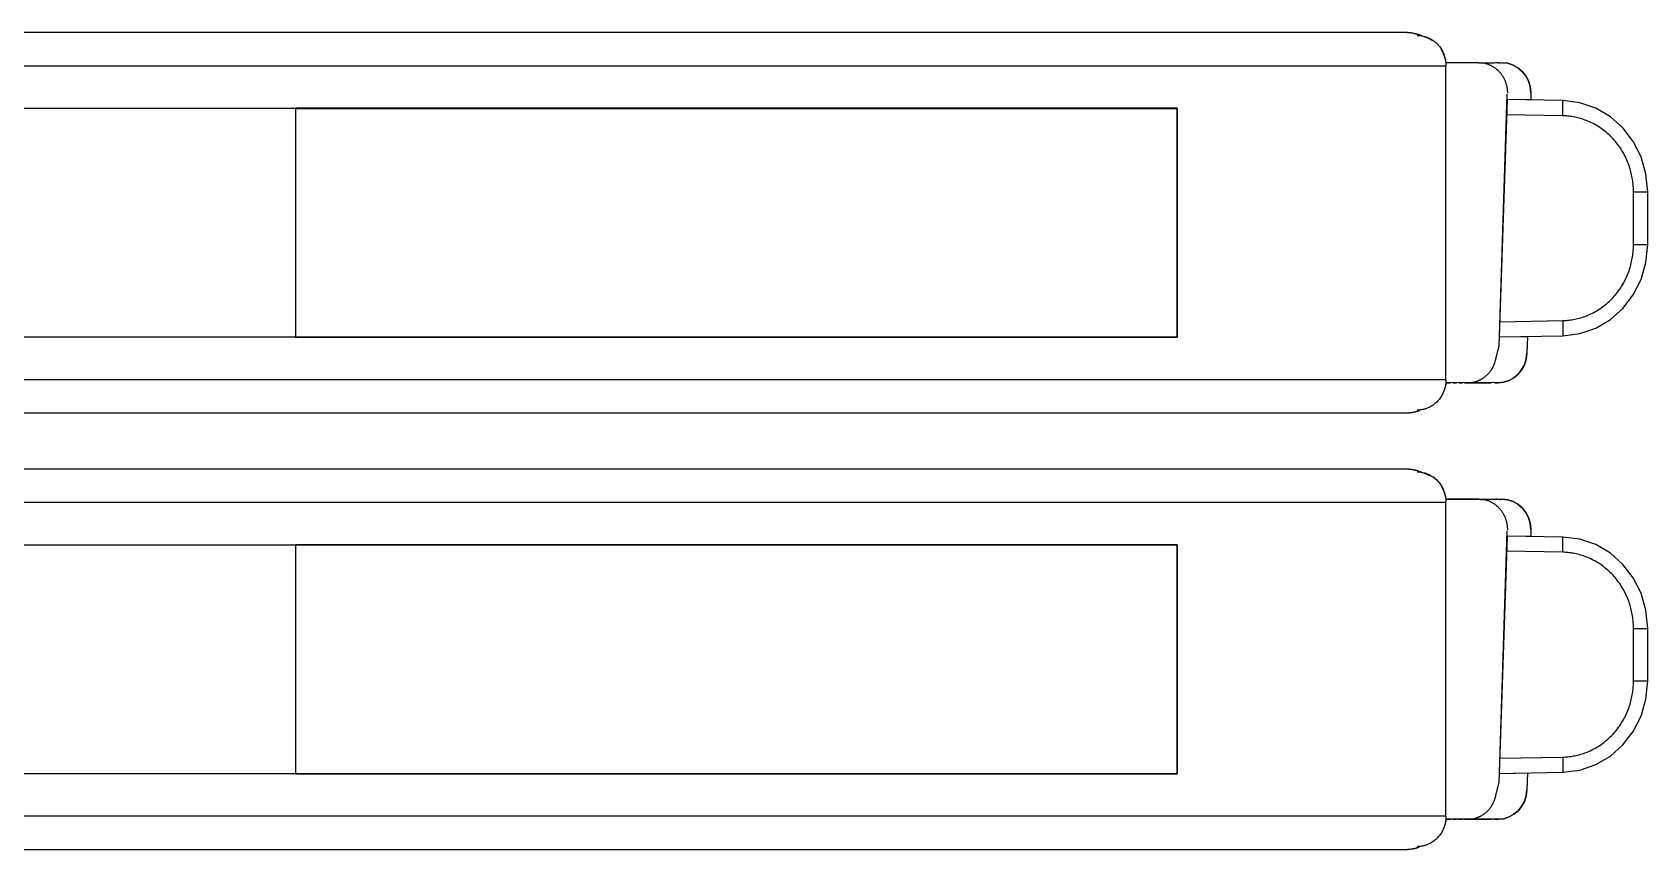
# Model space of a CAD drawing. Header units: metres. Extents: x 0 to 3575, y 0 to 842.
# Drawn here: x 273.82 to 306.3, y 361.68 to 378.13 of the extents above; entities that cross this region are included whole.
import ezdxf

# ---------------------------------------------------------------- set-up
doc = ezdxf.new("R2010")
doc.units = ezdxf.units.M
doc.layers.add('SCHEMATICS', color=7, linetype='Continuous')

msp = doc.modelspace()

# ---------------------------------------------------------------- linework, layer by layer
at = {"layer": 'SCHEMATICS', "color": 7}
for p, q in [((245.115, 378.129), (301.421, 378.129)), ((245.115, 378.129), (301.421, 378.129)), ((301.421, 378.129), (301.422, 378.129)), ((268.459, 377.453), (302.241, 377.453)), ((302.236, 377.519), (303.368, 377.516)), ((302.894, 377.516), (302.236, 377.516)), ((302.241, 371.138), (302.241, 377.453)), ((302.903, 377.516), (303.153, 377.516)), ((303.309, 371.812), (303.474, 376.881)), ((303.947, 376.913), (303.95, 376.766)), ((303.947, 376.913), (303.95, 376.766)), ((249.825, 376.6), (279.111, 376.6)), ((279.111, 376.598), (296.837, 376.598)), ((296.837, 376.598), (296.837, 371.993)), ((303.47, 376.775), (303.314, 371.997)), ((303.47, 376.775), (303.314, 371.997)), ((304.59, 376.447), (303.46, 376.468)), ((304.59, 376.754), (303.47, 376.775)), ((303.95, 376.766), (303.47, 376.775)), ((304.59, 376.754), (303.47, 376.775)), ((306.012, 374.915), (306.298, 374.915)), ((306.012, 373.86), (306.012, 374.915)), ((306.298, 373.86), (306.298, 374.915)), ((306.298, 373.86), (306.298, 374.915)), ((306.012, 373.86), (306.298, 373.86)), ((303.324, 372.303), (304.59, 372.327)), ((279.111, 371.993), (249.825, 371.993)), ((296.837, 371.993), (279.111, 371.993)), ((303.314, 371.997), (304.59, 372.022)), ((303.314, 371.997), (304.59, 372.022)), ((303.314, 371.997), (303.88, 372.008)), ((303.88, 372.008), (303.869, 371.669)), ((303.88, 372.008), (303.869, 371.669)), ((302.241, 371.138), (268.459, 371.138)), ((303.225, 371.076), (302.241, 371.079)), ((302.252, 371.076), (302.331, 371.076)), ((302.382, 371.076), (302.457, 371.076)), ((302.504, 371.076), (302.572, 371.076)), ((302.617, 371.076), (303.144, 371.076)), ((303.292, 371.076), (303.225, 371.076)), ((303.225, 371.076), (303.292, 371.076)), ((301.421, 370.463), (245.115, 370.463)), ((301.421, 370.463), (245.115, 370.463)), ((245.115, 369.346), (301.421, 369.346)), ((245.115, 369.346), (301.421, 369.346)), ((301.421, 369.346), (301.422, 369.346)), ((268.459, 368.67), (302.241, 368.67)), ((302.236, 368.736), (303.368, 368.732)), ((302.894, 368.732), (302.236, 368.732)), ((302.241, 362.353), (302.241, 368.67)), ((302.903, 368.732), (303.153, 368.732)), ((303.309, 363.028), (303.474, 368.097)), ((303.947, 368.129), (303.95, 367.982)), ((303.947, 368.129), (303.95, 367.982)), ((249.825, 367.816), (279.111, 367.816)), ((279.111, 367.815), (296.837, 367.815)), ((296.837, 367.815), (296.837, 363.209)), ((303.47, 367.991), (303.314, 363.214)), ((303.47, 367.991), (303.314, 363.214)), ((304.59, 367.665), (303.46, 367.685)), ((304.59, 367.971), (303.47, 367.991)), ((303.95, 367.982), (303.47, 367.991)), ((304.59, 367.971), (303.47, 367.991)), ((306.012, 366.131), (306.298, 366.131)), ((306.012, 365.076), (306.012, 366.131)), ((306.298, 365.076), (306.298, 366.131)), ((306.298, 365.076), (306.298, 366.131)), ((306.012, 365.076), (306.298, 365.076)), ((303.324, 363.521), (304.59, 363.544)), ((279.111, 363.209), (249.825, 363.209)), ((296.837, 363.209), (279.111, 363.209)), ((303.314, 363.214), (304.59, 363.238)), ((303.314, 363.214), (304.59, 363.238)), ((303.314, 363.214), (303.88, 363.224)), ((303.88, 363.224), (303.869, 362.885)), ((303.88, 363.224), (303.869, 362.885)), ((302.241, 362.353), (268.459, 362.353)), ((303.225, 362.292), (302.241, 362.295)), ((302.252, 362.292), (302.331, 362.292)), ((302.382, 362.292), (302.457, 362.292)), ((302.504, 362.292), (302.572, 362.292)), ((302.617, 362.292), (303.144, 362.292)), ((303.292, 362.292), (303.225, 362.292)), ((303.225, 362.292), (303.292, 362.292)), ((301.421, 361.68), (245.115, 361.68)), ((301.421, 361.68), (245.115, 361.68))]:
    msp.add_line(p, q, dxfattribs=at)
for points in [[(301.421, 378.129), (301.43, 378.129), (301.438, 378.128), (301.447, 378.128), (301.455, 378.127), (301.463, 378.127), (301.472, 378.127), (301.48, 378.126), (301.488, 378.126)], [(301.422, 378.129), (301.422, 378.129), (301.422, 378.129), (301.422, 378.129), (301.422, 378.129), (301.422, 378.129), (301.422, 378.129), (301.422, 378.129), (301.422, 378.129)], [(301.422, 378.129), (301.468, 378.128), (301.512, 378.124), (301.555, 378.119), (301.597, 378.111), (301.639, 378.101), (301.68, 378.089), (301.722, 378.074), (301.764, 378.057)], [(301.488, 378.126), (301.497, 378.125), (301.505, 378.124), (301.513, 378.123), (301.522, 378.122), (301.53, 378.121), (301.538, 378.12), (301.547, 378.119), (301.555, 378.119)], [(301.555, 378.119), (301.563, 378.117), (301.571, 378.115), (301.58, 378.113), (301.588, 378.111), (301.596, 378.109), (301.604, 378.107), (301.612, 378.105), (301.619, 378.103)], [(301.619, 378.103), (301.628, 378.101), (301.636, 378.1), (301.645, 378.098), (301.653, 378.096), (301.661, 378.093), (301.669, 378.091), (301.676, 378.088), (301.684, 378.086)], [(301.684, 378.086), (301.693, 378.083), (301.701, 378.079), (301.71, 378.076), (301.718, 378.073), (301.726, 378.07), (301.734, 378.066), (301.742, 378.063), (301.75, 378.06)], [(301.661, 378.067), (301.684, 378.066), (301.706, 378.065), (301.729, 378.062), (301.751, 378.059), (301.773, 378.055), (301.795, 378.05), (301.817, 378.044), (301.839, 378.037)], [(301.764, 378.057), (301.789, 378.048), (301.819, 378.037), (301.852, 378.024), (301.886, 378.01), (301.92, 377.995), (301.952, 377.98), (301.981, 377.965), (302.003, 377.951)], [(301.839, 378.037), (301.861, 378.029), (301.882, 378.02), (301.903, 378.011), (301.924, 378), (301.944, 377.989), (301.964, 377.977), (301.984, 377.964), (302.003, 377.951)], [(302.003, 377.951), (302.021, 377.936), (302.039, 377.92), (302.056, 377.904), (302.072, 377.887), (302.088, 377.87), (302.103, 377.852), (302.117, 377.833), (302.131, 377.814)], [(302.003, 377.951), (302.021, 377.936), (302.039, 377.92), (302.056, 377.904), (302.072, 377.887), (302.088, 377.87), (302.103, 377.852), (302.117, 377.833), (302.131, 377.814)], [(302.131, 377.814), (302.146, 377.789), (302.162, 377.755), (302.179, 377.715), (302.196, 377.671), (302.211, 377.627), (302.223, 377.585), (302.232, 377.548), (302.236, 377.519)], [(302.131, 377.814), (302.144, 377.794), (302.156, 377.774), (302.168, 377.753), (302.179, 377.732), (302.188, 377.71), (302.197, 377.688), (302.206, 377.666), (302.213, 377.643)], [(302.213, 377.643), (302.22, 377.62), (302.226, 377.597), (302.23, 377.573), (302.234, 377.549), (302.237, 377.526), (302.239, 377.501), (302.241, 377.477), (302.241, 377.453)], [(302.894, 377.516), (302.904, 377.516), (302.915, 377.516), (302.925, 377.515), (302.936, 377.514), (302.946, 377.513), (302.957, 377.512), (302.967, 377.511), (302.978, 377.509)], [(303.016, 377.504), (303.009, 377.505), (303.002, 377.507), (302.994, 377.508), (302.987, 377.509), (302.98, 377.51), (302.973, 377.51), (302.967, 377.511), (302.96, 377.512)], [(303.123, 377.469), (303.11, 377.474), (303.097, 377.48), (303.083, 377.484), (303.07, 377.489), (303.056, 377.493), (303.043, 377.497), (303.029, 377.501), (303.016, 377.504)], [(303.223, 377.414), (303.21, 377.422), (303.198, 377.429), (303.186, 377.436), (303.173, 377.443), (303.161, 377.45), (303.148, 377.457), (303.136, 377.463), (303.123, 377.469)], [(303.153, 377.516), (303.16, 377.516), (303.167, 377.516), (303.174, 377.515), (303.181, 377.515), (303.188, 377.514), (303.195, 377.513), (303.203, 377.513), (303.21, 377.512)], [(303.292, 377.512), (303.284, 377.513), (303.277, 377.513), (303.27, 377.514), (303.263, 377.515), (303.256, 377.515), (303.249, 377.516), (303.242, 377.516), (303.235, 377.516)], [(303.348, 377.504), (303.34, 377.505), (303.333, 377.507), (303.326, 377.508), (303.319, 377.509), (303.312, 377.51), (303.305, 377.51), (303.298, 377.511), (303.292, 377.512)], [(303.368, 377.516), (303.484, 377.504), (303.591, 377.469), (303.689, 377.414), (303.774, 377.34), (303.845, 377.251), (303.899, 377.149), (303.934, 377.035), (303.947, 376.913)], [(303.947, 376.913), (303.934, 377.035), (303.899, 377.149), (303.845, 377.251), (303.774, 377.34), (303.689, 377.414), (303.591, 377.469), (303.484, 377.504), (303.368, 377.516)], [(303.31, 377.34), (303.299, 377.35), (303.289, 377.36), (303.278, 377.37), (303.267, 377.379), (303.256, 377.388), (303.245, 377.397), (303.234, 377.406), (303.223, 377.414)], [(303.381, 377.248), (303.373, 377.26), (303.364, 377.272), (303.356, 377.284), (303.347, 377.296), (303.338, 377.307), (303.329, 377.318), (303.32, 377.329), (303.31, 377.34)], [(303.436, 377.144), (303.43, 377.158), (303.424, 377.171), (303.417, 377.184), (303.41, 377.197), (303.403, 377.21), (303.396, 377.223), (303.388, 377.236), (303.381, 377.248)], [(303.47, 377.03), (303.466, 377.044), (303.463, 377.059), (303.459, 377.073), (303.455, 377.087), (303.45, 377.102), (303.446, 377.116), (303.441, 377.13), (303.436, 377.144)], [(303.479, 376.969), (303.479, 376.977), (303.478, 376.984), (303.477, 376.992), (303.476, 377), (303.474, 377.007), (303.473, 377.015), (303.471, 377.023), (303.47, 377.03)], [(303.484, 376.901), (303.483, 376.91), (303.483, 376.918), (303.483, 376.926), (303.482, 376.935), (303.482, 376.943), (303.481, 376.952), (303.48, 376.96), (303.479, 376.969)], [(279.111, 371.993), (296.837, 371.993), (296.837, 376.599), (279.111, 376.599), (279.111, 371.993)], [(304.592, 376.695), (304.591, 376.7), (304.59, 376.705), (304.589, 376.71), (304.589, 376.715), (304.589, 376.72), (304.589, 376.726), (304.589, 376.732), (304.591, 376.738)], [(306.298, 374.915), (306.264, 375.282), (306.165, 375.623), (306.008, 375.934), (305.799, 376.205), (305.547, 376.429), (305.257, 376.601), (304.935, 376.712), (304.59, 376.754)], [(306.298, 374.915), (306.264, 375.282), (306.165, 375.623), (306.008, 375.934), (305.799, 376.205), (305.547, 376.429), (305.257, 376.601), (304.935, 376.712), (304.59, 376.754)], [(304.591, 376.738), (304.591, 376.741), (304.592, 376.744), (304.592, 376.747), (304.592, 376.749), (304.592, 376.751), (304.592, 376.753), (304.591, 376.754), (304.59, 376.754)], [(304.59, 376.447), (304.59, 376.459), (304.59, 376.471), (304.59, 376.483), (304.59, 376.495), (304.591, 376.508), (304.591, 376.52), (304.591, 376.532), (304.591, 376.543)], [(304.591, 376.543), (304.591, 376.554), (304.591, 376.564), (304.591, 376.574), (304.591, 376.585), (304.591, 376.595), (304.591, 376.606), (304.592, 376.617), (304.592, 376.628)], [(304.592, 376.628), (304.592, 376.637), (304.593, 376.646), (304.593, 376.655), (304.593, 376.663), (304.593, 376.672), (304.593, 376.68), (304.593, 376.688), (304.592, 376.695)], [(304.801, 376.426), (304.775, 376.431), (304.748, 376.435), (304.722, 376.439), (304.695, 376.441), (304.669, 376.444), (304.643, 376.446), (304.616, 376.447), (304.59, 376.447)], [(305.036, 376.363), (305.007, 376.374), (304.978, 376.384), (304.949, 376.393), (304.92, 376.401), (304.89, 376.409), (304.861, 376.415), (304.831, 376.421), (304.801, 376.426)], [(305.275, 376.251), (305.246, 376.267), (305.217, 376.283), (305.187, 376.298), (305.157, 376.313), (305.127, 376.327), (305.097, 376.34), (305.066, 376.352), (305.036, 376.363)], [(305.5, 376.087), (305.473, 376.109), (305.446, 376.131), (305.419, 376.153), (305.391, 376.174), (305.362, 376.194), (305.333, 376.214), (305.304, 376.232), (305.275, 376.251)], [(305.692, 375.876), (305.671, 375.904), (305.648, 375.932), (305.625, 375.959), (305.601, 375.985), (305.576, 376.011), (305.551, 376.037), (305.526, 376.062), (305.5, 376.087)], [(305.843, 375.636), (305.827, 375.667), (305.81, 375.698), (305.792, 375.729), (305.774, 375.759), (305.755, 375.789), (305.735, 375.818), (305.714, 375.847), (305.692, 375.876)], [(305.943, 375.382), (305.934, 375.415), (305.923, 375.447), (305.912, 375.479), (305.899, 375.511), (305.886, 375.543), (305.873, 375.574), (305.858, 375.605), (305.843, 375.636)], [(305.997, 375.136), (305.993, 375.167), (305.987, 375.198), (305.982, 375.229), (305.975, 375.26), (305.968, 375.291), (305.961, 375.321), (305.952, 375.352), (305.943, 375.382)], [(306.012, 374.915), (306.012, 374.943), (306.011, 374.97), (306.01, 374.998), (306.009, 375.026), (306.006, 375.053), (306.004, 375.081), (306.001, 375.108), (305.997, 375.136)], [(304.59, 372.022), (304.935, 372.064), (305.257, 372.175), (305.547, 372.346), (305.799, 372.571), (306.008, 372.842), (306.165, 373.152), (306.264, 373.494), (306.298, 373.86)], [(304.59, 372.022), (304.935, 372.064), (305.257, 372.175), (305.547, 372.346), (305.799, 372.571), (306.008, 372.842), (306.165, 373.152), (306.264, 373.494), (306.298, 373.86)], [(305.997, 373.641), (306.001, 373.668), (306.004, 373.695), (306.006, 373.722), (306.009, 373.75), (306.01, 373.777), (306.011, 373.805), (306.012, 373.832), (306.012, 373.86)], [(305.943, 373.395), (305.952, 373.425), (305.961, 373.455), (305.968, 373.486), (305.975, 373.516), (305.982, 373.547), (305.987, 373.578), (305.993, 373.609), (305.997, 373.641)], [(305.843, 373.141), (305.858, 373.171), (305.873, 373.202), (305.886, 373.233), (305.899, 373.265), (305.912, 373.297), (305.923, 373.329), (305.934, 373.362), (305.943, 373.395)], [(305.5, 372.689), (305.526, 372.713), (305.551, 372.738), (305.576, 372.763), (305.601, 372.789), (305.625, 372.816), (305.648, 372.843), (305.671, 372.871), (305.692, 372.899)], [(305.692, 372.899), (305.714, 372.928), (305.735, 372.957), (305.755, 372.986), (305.774, 373.016), (305.792, 373.047), (305.81, 373.078), (305.827, 373.109), (305.843, 373.141)], [(305.275, 372.524), (305.304, 372.543), (305.333, 372.562), (305.362, 372.581), (305.391, 372.602), (305.419, 372.622), (305.446, 372.644), (305.473, 372.666), (305.5, 372.689)], [(304.59, 372.327), (304.616, 372.328), (304.643, 372.329), (304.669, 372.331), (304.695, 372.334), (304.722, 372.337), (304.748, 372.34), (304.775, 372.344), (304.801, 372.348)], [(304.59, 372.327), (304.59, 372.315), (304.59, 372.304), (304.59, 372.292), (304.59, 372.28), (304.591, 372.268), (304.591, 372.256), (304.591, 372.244), (304.591, 372.232)], [(304.591, 372.232), (304.591, 372.222), (304.591, 372.211), (304.591, 372.201), (304.591, 372.19), (304.591, 372.179), (304.591, 372.169), (304.592, 372.158), (304.592, 372.146)], [(304.801, 372.348), (304.831, 372.354), (304.861, 372.36), (304.89, 372.367), (304.92, 372.374), (304.949, 372.382), (304.978, 372.391), (305.007, 372.4), (305.036, 372.41)], [(305.036, 372.41), (305.066, 372.422), (305.097, 372.435), (305.127, 372.448), (305.157, 372.462), (305.187, 372.476), (305.217, 372.491), (305.246, 372.507), (305.275, 372.524)], [(304.592, 372.08), (304.591, 372.075), (304.59, 372.07), (304.589, 372.065), (304.589, 372.06), (304.589, 372.055), (304.589, 372.049), (304.589, 372.043), (304.591, 372.036)], [(304.591, 372.036), (304.591, 372.033), (304.592, 372.031), (304.592, 372.028), (304.592, 372.026), (304.592, 372.024), (304.592, 372.023), (304.591, 372.022), (304.59, 372.022)], [(304.592, 372.146), (304.592, 372.138), (304.593, 372.129), (304.593, 372.12), (304.593, 372.112), (304.593, 372.103), (304.593, 372.095), (304.593, 372.087), (304.592, 372.08)], [(303.231, 371.501), (303.234, 371.511), (303.237, 371.521), (303.24, 371.531), (303.242, 371.541), (303.244, 371.552), (303.247, 371.562), (303.249, 371.573), (303.251, 371.583)], [(303.251, 371.583), (303.254, 371.6), (303.262, 371.627), (303.271, 371.661), (303.281, 371.698), (303.291, 371.735), (303.3, 371.768), (303.306, 371.795), (303.309, 371.812)], [(303.869, 371.669), (303.854, 371.548), (303.818, 371.437), (303.764, 371.336), (303.693, 371.248), (303.608, 371.176), (303.511, 371.122), (303.405, 371.088), (303.292, 371.076)], [(303.292, 371.076), (303.405, 371.088), (303.511, 371.122), (303.608, 371.176), (303.693, 371.248), (303.764, 371.336), (303.818, 371.437), (303.854, 371.548), (303.869, 371.669)], [(303.053, 371.22), (303.06, 371.227), (303.068, 371.234), (303.075, 371.241), (303.083, 371.249), (303.09, 371.256), (303.098, 371.263), (303.105, 371.271), (303.112, 371.278)], [(303.112, 371.278), (303.118, 371.286), (303.125, 371.295), (303.131, 371.304), (303.137, 371.312), (303.144, 371.321), (303.15, 371.329), (303.156, 371.338), (303.162, 371.347)], [(303.162, 371.347), (303.167, 371.356), (303.172, 371.364), (303.177, 371.373), (303.182, 371.382), (303.187, 371.392), (303.192, 371.401), (303.196, 371.411), (303.201, 371.421)], [(303.201, 371.421), (303.205, 371.43), (303.209, 371.44), (303.214, 371.45), (303.218, 371.46), (303.221, 371.47), (303.225, 371.48), (303.228, 371.491), (303.231, 371.501)], [(302.213, 370.949), (302.206, 370.926), (302.197, 370.904), (302.188, 370.882), (302.179, 370.86), (302.168, 370.838), (302.156, 370.817), (302.144, 370.797), (302.131, 370.777)], [(302.213, 370.949), (302.206, 370.926), (302.197, 370.904), (302.188, 370.882), (302.179, 370.86), (302.168, 370.838), (302.156, 370.817), (302.144, 370.797), (302.131, 370.777)], [(302.241, 371.138), (302.241, 371.114), (302.239, 371.089), (302.237, 371.065), (302.234, 371.042), (302.23, 371.018), (302.225, 370.995), (302.219, 370.972), (302.213, 370.949)], [(302.241, 371.079), (302.241, 371.057), (302.239, 371.04), (302.237, 371.026), (302.234, 371.013), (302.23, 371), (302.225, 370.986), (302.219, 370.969), (302.213, 370.949)], [(302.681, 371.076), (302.691, 371.076), (302.701, 371.076), (302.711, 371.077), (302.721, 371.077), (302.731, 371.078), (302.741, 371.079), (302.751, 371.081), (302.761, 371.082)], [(302.761, 371.082), (302.771, 371.084), (302.781, 371.086), (302.791, 371.088), (302.801, 371.09), (302.811, 371.093), (302.821, 371.095), (302.831, 371.098), (302.841, 371.101)], [(302.841, 371.101), (302.85, 371.103), (302.86, 371.106), (302.869, 371.11), (302.879, 371.113), (302.888, 371.117), (302.897, 371.121), (302.907, 371.126), (302.916, 371.13)], [(302.916, 371.13), (302.925, 371.134), (302.934, 371.138), (302.943, 371.142), (302.953, 371.147), (302.962, 371.152), (302.971, 371.158), (302.979, 371.163), (302.988, 371.169)], [(302.988, 371.169), (302.996, 371.175), (303.004, 371.181), (303.012, 371.187), (303.021, 371.193), (303.029, 371.2), (303.037, 371.206), (303.045, 371.213), (303.053, 371.22)], [(303.092, 371.076), (303.095, 371.076), (303.099, 371.076), (303.103, 371.076), (303.107, 371.076), (303.11, 371.077), (303.114, 371.077), (303.117, 371.077), (303.121, 371.077)], [(303.121, 371.077), (303.125, 371.077), (303.129, 371.077), (303.133, 371.077), (303.137, 371.078), (303.141, 371.078), (303.145, 371.078), (303.149, 371.079), (303.153, 371.079)], [(302.003, 370.642), (301.984, 370.628), (301.964, 370.615), (301.944, 370.602), (301.924, 370.591), (301.903, 370.58), (301.882, 370.571), (301.861, 370.562), (301.839, 370.554)], [(302.003, 370.642), (301.984, 370.628), (301.964, 370.615), (301.944, 370.602), (301.924, 370.591), (301.903, 370.58), (301.882, 370.571), (301.861, 370.562), (301.839, 370.554)], [(302.131, 370.777), (302.117, 370.758), (302.103, 370.74), (302.088, 370.722), (302.072, 370.704), (302.056, 370.688), (302.039, 370.672), (302.021, 370.657), (302.003, 370.642)], [(302.131, 370.777), (302.117, 370.758), (302.103, 370.74), (302.088, 370.722), (302.072, 370.704), (302.056, 370.688), (302.039, 370.672), (302.021, 370.657), (302.003, 370.642)], [(301.54, 370.472), (301.525, 370.47), (301.511, 370.468), (301.496, 370.467), (301.481, 370.466), (301.466, 370.465), (301.451, 370.464), (301.436, 370.463), (301.421, 370.463)], [(301.431, 370.463), (301.43, 370.463), (301.429, 370.463), (301.428, 370.463), (301.426, 370.463), (301.425, 370.463), (301.424, 370.463), (301.423, 370.463), (301.421, 370.463)], [(301.717, 370.527), (301.682, 370.512), (301.648, 370.498), (301.613, 370.487), (301.578, 370.478), (301.543, 370.472), (301.507, 370.467), (301.47, 370.464), (301.431, 370.463)], [(301.599, 370.482), (301.592, 370.481), (301.585, 370.479), (301.577, 370.478), (301.57, 370.477), (301.563, 370.475), (301.555, 370.474), (301.548, 370.473), (301.54, 370.472)], [(301.656, 370.497), (301.649, 370.495), (301.642, 370.493), (301.634, 370.491), (301.627, 370.489), (301.62, 370.487), (301.613, 370.485), (301.606, 370.484), (301.599, 370.482)], [(301.713, 370.517), (301.706, 370.514), (301.699, 370.512), (301.692, 370.509), (301.684, 370.507), (301.677, 370.504), (301.67, 370.502), (301.663, 370.5), (301.656, 370.497)], [(301.839, 370.554), (301.817, 370.547), (301.795, 370.541), (301.773, 370.536), (301.751, 370.532), (301.729, 370.528), (301.706, 370.526), (301.684, 370.525), (301.661, 370.524)], [(301.839, 370.554), (301.825, 370.55), (301.81, 370.545), (301.794, 370.541), (301.779, 370.538), (301.764, 370.535), (301.748, 370.532), (301.733, 370.529), (301.717, 370.527)], [(301.421, 369.346), (301.43, 369.346), (301.438, 369.345), (301.447, 369.345), (301.455, 369.345), (301.463, 369.344), (301.472, 369.343), (301.48, 369.343), (301.488, 369.342)], [(301.422, 369.346), (301.422, 369.346), (301.422, 369.346), (301.422, 369.346), (301.422, 369.346), (301.422, 369.346), (301.422, 369.346), (301.422, 369.346), (301.422, 369.346)], [(301.422, 369.346), (301.468, 369.345), (301.512, 369.341), (301.555, 369.336), (301.597, 369.328), (301.639, 369.317), (301.68, 369.305), (301.722, 369.29), (301.764, 369.273)], [(301.488, 369.342), (301.497, 369.341), (301.505, 369.34), (301.513, 369.34), (301.522, 369.339), (301.53, 369.338), (301.538, 369.337), (301.547, 369.336), (301.555, 369.335)], [(301.555, 369.335), (301.563, 369.333), (301.571, 369.331), (301.58, 369.329), (301.588, 369.328), (301.596, 369.326), (301.604, 369.324), (301.612, 369.322), (301.619, 369.32)], [(301.619, 369.32), (301.628, 369.318), (301.636, 369.316), (301.645, 369.314), (301.653, 369.312), (301.661, 369.31), (301.669, 369.307), (301.676, 369.305), (301.684, 369.303)], [(301.661, 369.283), (301.684, 369.282), (301.706, 369.281), (301.729, 369.279), (301.751, 369.276), (301.773, 369.271), (301.795, 369.266), (301.817, 369.261), (301.839, 369.254)], [(301.684, 369.303), (301.693, 369.299), (301.701, 369.296), (301.71, 369.293), (301.718, 369.289), (301.726, 369.286), (301.734, 369.283), (301.742, 369.279), (301.75, 369.276)], [(301.764, 369.273), (301.789, 369.264), (301.819, 369.253), (301.852, 369.24), (301.886, 369.226), (301.92, 369.211), (301.952, 369.196), (301.981, 369.181), (302.003, 369.167)], [(301.839, 369.254), (301.861, 369.246), (301.882, 369.237), (301.903, 369.227), (301.924, 369.217), (301.944, 369.205), (301.964, 369.193), (301.984, 369.18), (302.003, 369.167)], [(302.003, 369.167), (302.021, 369.152), (302.039, 369.137), (302.056, 369.121), (302.072, 369.104), (302.088, 369.086), (302.103, 369.068), (302.117, 369.05), (302.131, 369.031)], [(302.003, 369.167), (302.021, 369.152), (302.039, 369.137), (302.056, 369.121), (302.072, 369.104), (302.088, 369.086), (302.103, 369.068), (302.117, 369.05), (302.131, 369.031)], [(302.131, 369.031), (302.146, 369.006), (302.162, 368.972), (302.179, 368.932), (302.196, 368.888), (302.211, 368.844), (302.223, 368.802), (302.232, 368.765), (302.236, 368.736)], [(302.131, 369.031), (302.144, 369.011), (302.156, 368.991), (302.168, 368.97), (302.179, 368.948), (302.188, 368.927), (302.197, 368.904), (302.206, 368.882), (302.213, 368.859)], [(302.213, 368.859), (302.22, 368.836), (302.226, 368.813), (302.23, 368.789), (302.234, 368.765), (302.237, 368.742), (302.239, 368.718), (302.241, 368.694), (302.241, 368.67)], [(302.894, 368.732), (302.904, 368.732), (302.915, 368.732), (302.925, 368.731), (302.936, 368.73), (302.946, 368.73), (302.957, 368.728), (302.967, 368.727), (302.978, 368.725)], [(303.016, 368.72), (303.009, 368.721), (303.002, 368.723), (302.994, 368.724), (302.987, 368.725), (302.98, 368.726), (302.973, 368.727), (302.967, 368.728), (302.96, 368.729)], [(303.123, 368.686), (303.11, 368.692), (303.097, 368.697), (303.083, 368.702), (303.07, 368.706), (303.056, 368.71), (303.043, 368.714), (303.029, 368.717), (303.016, 368.72)], [(303.223, 368.631), (303.21, 368.639), (303.198, 368.646), (303.186, 368.654), (303.173, 368.661), (303.161, 368.667), (303.148, 368.674), (303.136, 368.68), (303.123, 368.686)], [(303.153, 368.732), (303.16, 368.732), (303.167, 368.732), (303.174, 368.731), (303.181, 368.731), (303.188, 368.731), (303.195, 368.73), (303.203, 368.73), (303.21, 368.729)], [(303.292, 368.729), (303.284, 368.73), (303.277, 368.73), (303.27, 368.731), (303.263, 368.731), (303.256, 368.731), (303.249, 368.732), (303.242, 368.732), (303.235, 368.732)], [(303.348, 368.72), (303.34, 368.721), (303.333, 368.723), (303.326, 368.724), (303.319, 368.725), (303.312, 368.726), (303.305, 368.727), (303.298, 368.728), (303.292, 368.729)], [(303.368, 368.732), (303.484, 368.72), (303.591, 368.685), (303.689, 368.63), (303.774, 368.556), (303.845, 368.467), (303.899, 368.365), (303.934, 368.251), (303.947, 368.129)], [(303.947, 368.129), (303.934, 368.251), (303.899, 368.365), (303.845, 368.467), (303.774, 368.556), (303.689, 368.63), (303.591, 368.685), (303.484, 368.72), (303.368, 368.732)], [(303.31, 368.555), (303.299, 368.566), (303.289, 368.576), (303.278, 368.586), (303.267, 368.595), (303.256, 368.605), (303.245, 368.614), (303.234, 368.622), (303.223, 368.631)], [(303.381, 368.465), (303.373, 368.477), (303.364, 368.489), (303.356, 368.501), (303.347, 368.512), (303.338, 368.523), (303.329, 368.534), (303.32, 368.545), (303.31, 368.555)], [(303.436, 368.36), (303.43, 368.374), (303.424, 368.388), (303.417, 368.401), (303.41, 368.414), (303.403, 368.427), (303.396, 368.44), (303.388, 368.453), (303.381, 368.465)], [(303.47, 368.246), (303.466, 368.261), (303.463, 368.276), (303.459, 368.29), (303.455, 368.304), (303.45, 368.319), (303.446, 368.333), (303.441, 368.347), (303.436, 368.36)], [(303.479, 368.186), (303.479, 368.194), (303.478, 368.201), (303.477, 368.209), (303.476, 368.216), (303.474, 368.224), (303.473, 368.232), (303.471, 368.239), (303.47, 368.246)], [(303.484, 368.117), (303.483, 368.126), (303.483, 368.135), (303.483, 368.143), (303.482, 368.152), (303.482, 368.16), (303.481, 368.169), (303.48, 368.178), (303.479, 368.186)], [(279.111, 363.209), (296.837, 363.209), (296.837, 367.815), (279.111, 367.815), (279.111, 363.209)], [(304.592, 367.913), (304.591, 367.917), (304.59, 367.922), (304.589, 367.927), (304.589, 367.932), (304.589, 367.937), (304.589, 367.943), (304.589, 367.949), (304.591, 367.956)], [(306.298, 366.131), (306.264, 366.498), (306.165, 366.84), (306.008, 367.15), (305.799, 367.421), (305.547, 367.646), (305.257, 367.818), (304.935, 367.928), (304.59, 367.971)], [(306.298, 366.131), (306.264, 366.498), (306.165, 366.84), (306.008, 367.15), (305.799, 367.421), (305.547, 367.646), (305.257, 367.818), (304.935, 367.928), (304.59, 367.971)], [(304.591, 367.956), (304.591, 367.958), (304.592, 367.961), (304.592, 367.964), (304.592, 367.966), (304.592, 367.968), (304.592, 367.97), (304.591, 367.971), (304.59, 367.971)], [(304.59, 367.665), (304.59, 367.676), (304.59, 367.688), (304.59, 367.7), (304.59, 367.712), (304.591, 367.724), (304.591, 367.736), (304.591, 367.748), (304.591, 367.761)], [(304.591, 367.761), (304.591, 367.771), (304.591, 367.781), (304.591, 367.791), (304.591, 367.801), (304.591, 367.812), (304.591, 367.823), (304.592, 367.833), (304.592, 367.845)], [(304.592, 367.845), (304.592, 367.853), (304.593, 367.862), (304.593, 367.871), (304.593, 367.88), (304.593, 367.889), (304.593, 367.897), (304.593, 367.905), (304.592, 367.913)], [(304.801, 367.644), (304.775, 367.648), (304.748, 367.652), (304.722, 367.655), (304.695, 367.658), (304.669, 367.661), (304.643, 367.662), (304.616, 367.664), (304.59, 367.665)], [(305.036, 367.581), (305.007, 367.591), (304.978, 367.6), (304.949, 367.609), (304.92, 367.617), (304.89, 367.625), (304.861, 367.632), (304.831, 367.638), (304.801, 367.644)], [(305.275, 367.468), (305.246, 367.484), (305.217, 367.5), (305.187, 367.515), (305.157, 367.53), (305.127, 367.544), (305.097, 367.557), (305.066, 367.569), (305.036, 367.581)], [(305.5, 367.304), (305.473, 367.326), (305.446, 367.348), (305.419, 367.37), (305.391, 367.391), (305.362, 367.411), (305.333, 367.431), (305.304, 367.45), (305.275, 367.468)], [(305.692, 367.093), (305.671, 367.121), (305.648, 367.149), (305.625, 367.176), (305.601, 367.202), (305.576, 367.229), (305.551, 367.254), (305.526, 367.279), (305.5, 367.304)], [(305.843, 366.851), (305.827, 366.883), (305.81, 366.914), (305.792, 366.945), (305.774, 366.976), (305.755, 367.006), (305.735, 367.035), (305.714, 367.064), (305.692, 367.093)], [(305.943, 366.599), (305.934, 366.631), (305.923, 366.664), (305.912, 366.696), (305.899, 366.727), (305.886, 366.759), (305.873, 366.79), (305.858, 366.821), (305.843, 366.851)], [(305.997, 366.353), (305.993, 366.384), (305.987, 366.415), (305.982, 366.445), (305.975, 366.476), (305.968, 366.507), (305.961, 366.538), (305.952, 366.568), (305.943, 366.599)], [(306.012, 366.131), (306.012, 366.159), (306.011, 366.187), (306.01, 366.214), (306.009, 366.242), (306.006, 366.27), (306.004, 366.297), (306.001, 366.325), (305.997, 366.353)], [(304.59, 363.238), (304.935, 363.281), (305.257, 363.391), (305.547, 363.563), (305.799, 363.788), (306.008, 364.059), (306.165, 364.369), (306.264, 364.71), (306.298, 365.076)], [(304.59, 363.238), (304.935, 363.281), (305.257, 363.391), (305.547, 363.563), (305.799, 363.788), (306.008, 364.059), (306.165, 364.369), (306.264, 364.71), (306.298, 365.076)], [(305.943, 364.61), (305.952, 364.64), (305.961, 364.671), (305.968, 364.701), (305.975, 364.732), (305.982, 364.763), (305.987, 364.794), (305.993, 364.825), (305.997, 364.856)], [(305.997, 364.856), (306.001, 364.884), (306.004, 364.911), (306.006, 364.939), (306.009, 364.966), (306.01, 364.994), (306.011, 365.021), (306.012, 365.049), (306.012, 365.076)], [(305.843, 364.356), (305.858, 364.387), (305.873, 364.418), (305.886, 364.45), (305.899, 364.482), (305.912, 364.514), (305.923, 364.546), (305.934, 364.578), (305.943, 364.61)], [(305.5, 363.906), (305.526, 363.93), (305.551, 363.955), (305.576, 363.98), (305.601, 364.006), (305.625, 364.032), (305.648, 364.06), (305.671, 364.087), (305.692, 364.115)], [(305.692, 364.115), (305.714, 364.144), (305.735, 364.173), (305.755, 364.203), (305.774, 364.233), (305.792, 364.263), (305.81, 364.294), (305.827, 364.325), (305.843, 364.356)], [(305.275, 363.741), (305.304, 363.759), (305.333, 363.778), (305.362, 363.798), (305.391, 363.818), (305.419, 363.839), (305.446, 363.861), (305.473, 363.883), (305.5, 363.906)], [(304.59, 363.544), (304.616, 363.545), (304.643, 363.546), (304.669, 363.548), (304.695, 363.55), (304.722, 363.553), (304.748, 363.557), (304.775, 363.561), (304.801, 363.566)], [(304.59, 363.544), (304.59, 363.532), (304.59, 363.52), (304.59, 363.508), (304.59, 363.496), (304.591, 363.484), (304.591, 363.473), (304.591, 363.461), (304.591, 363.45)], [(304.801, 363.566), (304.831, 363.571), (304.861, 363.577), (304.89, 363.584), (304.92, 363.591), (304.949, 363.6), (304.978, 363.608), (305.007, 363.618), (305.036, 363.628)], [(305.036, 363.628), (305.066, 363.639), (305.097, 363.652), (305.127, 363.665), (305.157, 363.678), (305.187, 363.693), (305.217, 363.708), (305.246, 363.724), (305.275, 363.741)], [(304.592, 363.296), (304.591, 363.291), (304.59, 363.287), (304.589, 363.282), (304.589, 363.277), (304.589, 363.272), (304.589, 363.266), (304.589, 363.26), (304.591, 363.253)], [(304.591, 363.253), (304.591, 363.25), (304.592, 363.247), (304.592, 363.245), (304.592, 363.243), (304.592, 363.241), (304.592, 363.239), (304.591, 363.238), (304.59, 363.238)], [(304.591, 363.45), (304.591, 363.439), (304.591, 363.428), (304.591, 363.418), (304.591, 363.407), (304.591, 363.396), (304.591, 363.386), (304.592, 363.375), (304.592, 363.364)], [(304.592, 363.364), (304.592, 363.355), (304.593, 363.346), (304.593, 363.337), (304.593, 363.329), (304.593, 363.32), (304.593, 363.312), (304.593, 363.303), (304.592, 363.296)], [(303.251, 362.8), (303.254, 362.817), (303.262, 362.843), (303.271, 362.877), (303.281, 362.914), (303.291, 362.951), (303.3, 362.984), (303.306, 363.011), (303.309, 363.028)], [(303.869, 362.885), (303.854, 362.764), (303.818, 362.653), (303.764, 362.552), (303.693, 362.465), (303.608, 362.393), (303.511, 362.338), (303.405, 362.304), (303.292, 362.292)], [(303.292, 362.292), (303.405, 362.304), (303.511, 362.338), (303.608, 362.393), (303.693, 362.465), (303.764, 362.552), (303.818, 362.653), (303.854, 362.764), (303.869, 362.885)], [(303.053, 362.435), (303.06, 362.442), (303.068, 362.45), (303.075, 362.457), (303.083, 362.465), (303.09, 362.472), (303.098, 362.48), (303.105, 362.488), (303.112, 362.495)], [(303.112, 362.495), (303.118, 362.503), (303.125, 362.512), (303.131, 362.52), (303.137, 362.528), (303.144, 362.537), (303.15, 362.546), (303.156, 362.555), (303.162, 362.564)], [(303.162, 362.564), (303.167, 362.573), (303.172, 362.581), (303.177, 362.59), (303.182, 362.599), (303.187, 362.608), (303.192, 362.618), (303.196, 362.628), (303.201, 362.638)], [(303.201, 362.638), (303.205, 362.647), (303.209, 362.657), (303.214, 362.667), (303.218, 362.676), (303.221, 362.686), (303.225, 362.696), (303.228, 362.707), (303.231, 362.717)], [(303.231, 362.717), (303.234, 362.727), (303.237, 362.737), (303.24, 362.747), (303.242, 362.757), (303.244, 362.768), (303.247, 362.778), (303.249, 362.789), (303.251, 362.8)], [(302.213, 362.165), (302.206, 362.142), (302.197, 362.12), (302.188, 362.098), (302.179, 362.076), (302.168, 362.055), (302.156, 362.034), (302.144, 362.013), (302.131, 361.993)], [(302.213, 362.165), (302.206, 362.142), (302.197, 362.12), (302.188, 362.098), (302.179, 362.076), (302.168, 362.055), (302.156, 362.034), (302.144, 362.013), (302.131, 361.993)], [(302.241, 362.353), (302.241, 362.33), (302.239, 362.306), (302.237, 362.282), (302.234, 362.258), (302.23, 362.235), (302.225, 362.212), (302.219, 362.188), (302.213, 362.165)], [(302.241, 362.295), (302.241, 362.274), (302.239, 362.257), (302.237, 362.243), (302.234, 362.229), (302.23, 362.217), (302.225, 362.202), (302.219, 362.186), (302.213, 362.165)], [(302.681, 362.292), (302.691, 362.292), (302.701, 362.293), (302.711, 362.293), (302.721, 362.294), (302.731, 362.295), (302.741, 362.296), (302.751, 362.297), (302.761, 362.298)], [(302.761, 362.298), (302.771, 362.3), (302.781, 362.302), (302.791, 362.304), (302.801, 362.306), (302.811, 362.308), (302.821, 362.311), (302.831, 362.314), (302.841, 362.317)], [(302.841, 362.317), (302.85, 362.32), (302.86, 362.323), (302.869, 362.326), (302.879, 362.33), (302.888, 362.334), (302.897, 362.338), (302.907, 362.342), (302.916, 362.346)], [(302.916, 362.346), (302.925, 362.35), (302.934, 362.355), (302.943, 362.359), (302.953, 362.364), (302.962, 362.369), (302.971, 362.375), (302.979, 362.38), (302.988, 362.386)], [(302.988, 362.386), (302.996, 362.392), (303.004, 362.398), (303.012, 362.404), (303.021, 362.41), (303.029, 362.416), (303.037, 362.422), (303.045, 362.429), (303.053, 362.435)], [(303.092, 362.292), (303.095, 362.292), (303.099, 362.292), (303.103, 362.293), (303.107, 362.293), (303.11, 362.293), (303.114, 362.293), (303.117, 362.294), (303.121, 362.294)], [(303.121, 362.294), (303.125, 362.294), (303.129, 362.294), (303.133, 362.294), (303.137, 362.294), (303.141, 362.295), (303.145, 362.295), (303.149, 362.296), (303.153, 362.296)], [(302.003, 361.858), (301.984, 361.844), (301.964, 361.831), (301.944, 361.819), (301.924, 361.807), (301.903, 361.797), (301.882, 361.788), (301.861, 361.779), (301.839, 361.771)], [(302.003, 361.858), (301.984, 361.844), (301.964, 361.831), (301.944, 361.819), (301.924, 361.807), (301.903, 361.797), (301.882, 361.788), (301.861, 361.779), (301.839, 361.771)], [(302.131, 361.993), (302.117, 361.974), (302.103, 361.956), (302.088, 361.938), (302.072, 361.921), (302.056, 361.904), (302.039, 361.888), (302.021, 361.873), (302.003, 361.858)], [(302.131, 361.993), (302.117, 361.974), (302.103, 361.956), (302.088, 361.938), (302.072, 361.921), (302.056, 361.904), (302.039, 361.888), (302.021, 361.873), (302.003, 361.858)], [(301.54, 361.688), (301.525, 361.686), (301.511, 361.684), (301.496, 361.683), (301.481, 361.682), (301.466, 361.681), (301.451, 361.68), (301.436, 361.68), (301.421, 361.68)], [(301.431, 361.68), (301.43, 361.68), (301.429, 361.68), (301.428, 361.68), (301.426, 361.68), (301.425, 361.68), (301.424, 361.68), (301.423, 361.68), (301.421, 361.68)], [(301.717, 361.743), (301.682, 361.728), (301.648, 361.714), (301.613, 361.703), (301.578, 361.695), (301.543, 361.688), (301.507, 361.683), (301.47, 361.68), (301.431, 361.68)], [(301.599, 361.698), (301.592, 361.697), (301.585, 361.696), (301.577, 361.694), (301.57, 361.693), (301.563, 361.692), (301.555, 361.69), (301.548, 361.689), (301.54, 361.688)], [(301.656, 361.714), (301.649, 361.712), (301.642, 361.71), (301.634, 361.707), (301.627, 361.705), (301.62, 361.703), (301.613, 361.702), (301.606, 361.7), (301.599, 361.698)], [(301.713, 361.732), (301.706, 361.73), (301.699, 361.728), (301.692, 361.725), (301.684, 361.723), (301.677, 361.721), (301.67, 361.719), (301.663, 361.716), (301.656, 361.714)], [(301.839, 361.771), (301.817, 361.764), (301.795, 361.758), (301.773, 361.753), (301.751, 361.748), (301.729, 361.745), (301.706, 361.743), (301.684, 361.741), (301.661, 361.74)], [(301.839, 361.771), (301.825, 361.766), (301.81, 361.762), (301.794, 361.758), (301.779, 361.754), (301.764, 361.751), (301.748, 361.748), (301.733, 361.746), (301.717, 361.743)]]:
    msp.add_lwpolyline(points, dxfattribs=at)

doc.saveas('drawing.dxf')
